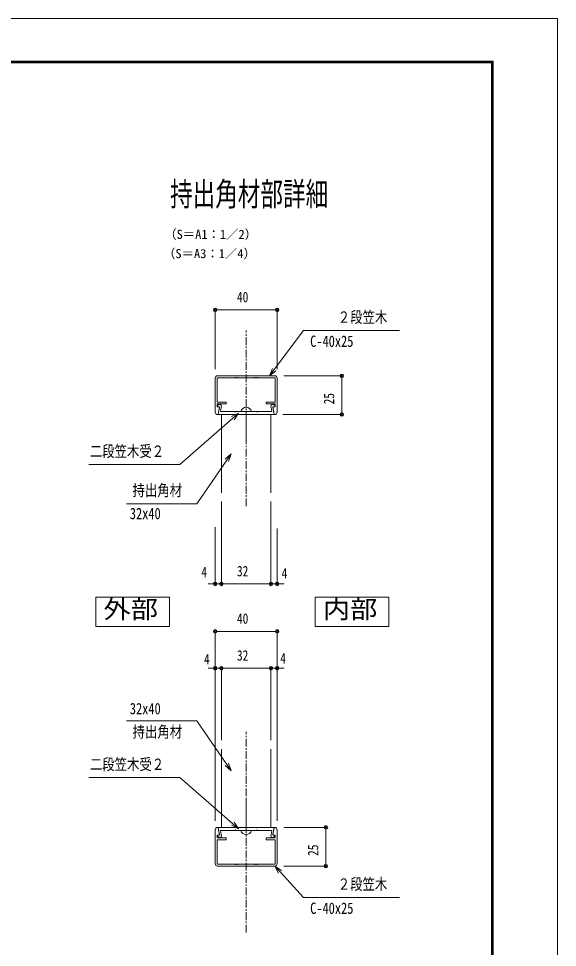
# Model space of a CAD drawing. Units: millimetres, scale not verified, with parts at other scales. Extents: x -3554 to 3554, y -1188 to 1188.
# Drawn here: x -886 to -190, y -12 to 1188 of the extents above; entities that cross this region are included whole.
import ezdxf
from ezdxf.enums import TextEntityAlignment as Align

# ---------------------------------------------------------------- set-up
doc = ezdxf.new("R2010")
doc.units = ezdxf.units.MM
doc.header["$LTSCALE"] = 8
doc.linetypes.add('USER1', pattern=[2, 1.25, -0.25, 0.25, -0.25])
for name, color, linetype, lineweight in [('0-0_0', 7, 'Continuous', 18), ('0-1_DEFPOINTS', 5, 'Continuous', 18), ('0-4_WAKU', 7, 'Continuous', 18), ('0-6_2躯体線', 4, 'Continuous', 18), ('0-7_3中心線', 2, 'USER1', 18), ('0-8_41_U_FF71_U_FF99_U_FF90', 6, 'Continuous', 18), ('0-9_1手摺寸法', 3, 'Continuous', 18), ('0-B_P4-12', 7, 'Continuous', 18)]:
    doc.layers.add(name, color=color, linetype=linetype, lineweight=lineweight)
doc.styles.add('ＭＳ ゴシック', font='')
doc.styles.get('ＭＳ ゴシック').set_extended_font_data('MS Gothic')

msp = doc.modelspace()

# ---------------------------------------------------------------- linework, layer by layer
at = {"layer": '0-0_0'}
for p, q in [((-629.744, 811.864), (-627.444, 811.864)), ((-554.344, 811.864), (-556.644, 811.864)), ((-632.044, 723.666), (-632.044, 679.666)), ((-592.044, 726.666), (-629.044, 726.666)), ((-606.382, 724.48), (-606.644, 724.066)), ((-605.706, 724.48), (-605.444, 724.066)), ((-603.644, 724.066), (-605.444, 724.066)), ((-603.382, 724.48), (-603.644, 724.066)), ((-602.706, 724.48), (-602.444, 724.066)), ((-592.644, 724.066), (-602.444, 724.066)), ((-592.382, 724.48), (-592.644, 724.066)), ((-592.044, 726.666), (-555.044, 726.666)), ((-591.706, 724.48), (-591.444, 724.066)), ((-591.444, 724.066), (-581.644, 724.066)), ((-581.382, 724.48), (-581.644, 724.066)), ((-580.706, 724.48), (-580.444, 724.066)), ((-580.444, 724.066), (-578.644, 724.066)), ((-578.382, 724.48), (-578.644, 724.066)), ((-577.706, 724.48), (-577.444, 724.066)), ((-577.444, 724.066), (-554.644, 724.066)), ((-554.644, 724.066), (-554.644, 692.666)), ((-552.044, 723.666), (-552.044, 679.666)), ((-468.593, 724.366), (-468.593, 722.066)), ((-629.444, 692.666), (-618.044, 692.666)), ((-629.444, 690.266), (-618.044, 690.266)), ((-629.444, 690.266), (-629.444, 686.666)), ((-629.444, 686.666), (-627.176, 686.666)), ((-626.588, 685.948), (-628.377, 677.002)), ((-618.044, 692.666), (-618.044, 690.266)), ((-554.644, 692.666), (-566.044, 692.666)), ((-566.044, 692.666), (-566.044, 690.266)), ((-554.644, 690.266), (-566.044, 690.266)), ((-557.501, 685.948), (-555.711, 677.002)), ((-554.644, 686.666), (-556.912, 686.666)), ((-554.644, 690.266), (-554.644, 686.666)), ((-468.593, 678.966), (-468.593, 681.266)), ((-634.344, 457.904), (-636.644, 457.904)), ((-621.744, 457.904), (-619.444, 457.904)), ((-621.744, 457.904), (-619.444, 457.904)), ((-562.344, 457.904), (-564.644, 457.904)), ((-562.344, 457.904), (-564.644, 457.904)), ((-549.744, 457.904), (-547.444, 457.904)), ((-629.744, 396.647), (-627.444, 396.647)), ((-554.344, 396.647), (-556.644, 396.647)), ((-634.344, 348.992), (-636.644, 348.992)), ((-621.744, 348.992), (-619.444, 348.992)), ((-621.744, 348.992), (-619.444, 348.992)), ((-562.344, 348.992), (-564.644, 348.992)), ((-562.344, 348.992), (-564.644, 348.992)), ((-549.744, 348.992), (-547.444, 348.992)), ((-489.11, 141.219), (-489.11, 138.919)), ((-489.11, 95.819), (-489.11, 98.119))]:
    msp.add_line(p, q, dxfattribs=at)
for points in [[(-561.998, 726.666), (-555.987, 734.657), (-518.1, 785.028), (-393.919, 785.028)], [(-558.128, 736.268), (-561.998, 726.666), (-553.845, 733.047)], [(-606.644, 724.066), (-629.444, 724.066), (-629.444, 692.666)], [(-601.829, 678.534), (-609.363, 671.957), (-677.87, 612.152), (-795.342, 612.152)], [(-607.601, 669.939), (-601.829, 678.534), (-611.125, 673.976)], [(-611.303, 625.775), (-616.967, 617.533), (-655.578, 561.351), (-746.604, 561.351)], [(-614.759, 616.016), (-611.303, 625.775), (-619.175, 619.051)], [(-611.303, 216.499), (-616.967, 224.741), (-655.578, 280.923), (-746.604, 280.923)], [(-619.175, 223.223), (-611.303, 216.499), (-614.759, 226.258)], [(-601.829, 141.651), (-609.363, 148.227), (-677.87, 208.033), (-795.342, 208.033)], [(-611.125, 146.209), (-601.829, 141.651), (-607.601, 150.246)], [(-546.339, 87.915), (-555.044, 93.519), (-550.307, 84.313)], [(-555.044, 93.519), (-548.323, 86.114), (-518.1, 52.814), (-393.919, 52.814)]]:
    msp.add_lwpolyline(points, dxfattribs=at)
for centre, radius in [((-632.044, 811.864), 2.3), ((-632.044, 811.864), 1.15), ((-552.044, 811.864), 2.3), ((-552.044, 811.864), 1.15), ((-468.593, 726.666), 2.3), ((-468.593, 726.666), 1.15), ((-468.593, 676.666), 2.3), ((-468.593, 676.666), 1.15), ((-632.044, 457.904), 2.3), ((-632.044, 457.904), 1.15), ((-624.044, 457.904), 2.3), ((-624.044, 457.904), 2.3), ((-624.044, 457.904), 1.15), ((-624.044, 457.904), 1.15), ((-560.044, 457.904), 2.3), ((-560.044, 457.904), 2.3), ((-560.044, 457.904), 1.15), ((-560.044, 457.904), 1.15), ((-552.044, 457.904), 2.3), ((-552.044, 457.904), 1.15), ((-632.044, 396.647), 2.3), ((-632.044, 396.647), 1.15), ((-552.044, 396.647), 2.3), ((-552.044, 396.647), 1.15), ((-632.044, 348.992), 2.3), ((-632.044, 348.992), 1.15), ((-624.044, 348.992), 2.3), ((-624.044, 348.992), 2.3), ((-624.044, 348.992), 1.15), ((-624.044, 348.992), 1.15), ((-560.044, 348.992), 2.3), ((-560.044, 348.992), 2.3), ((-560.044, 348.992), 1.15), ((-560.044, 348.992), 1.15), ((-552.044, 348.992), 2.3), ((-552.044, 348.992), 1.15), ((-489.11, 143.519), 2.3), ((-489.11, 143.519), 1.15), ((-489.11, 93.519), 2.3), ((-489.11, 93.519), 1.15)]:
    msp.add_circle(centre, radius, dxfattribs=at)
for centre, radius, start, end in [((-629.044, 723.666), 3, 90, 180), ((-606.044, 724.266), 0.4, 32.33353, 147.66647), ((-603.044, 724.266), 0.4, 32.33353, 147.66647), ((-592.044, 724.266), 0.4, 90, 147.66647), ((-592.044, 724.266), 0.4, 32.33353, 90), ((-581.044, 724.266), 0.4, 32.33353, 147.66647), ((-578.044, 724.266), 0.4, 32.33353, 147.66647), ((-555.044, 723.666), 3, 0, 90), ((-627.176, 686.066), 0.6, 348.69007, 90), ((-556.912, 686.066), 0.6, 90, 191.30993), ((-629.044, 679.666), 3, 180, 276.07138), ((-628.769, 677.08), 0.4, 276.07138, 348.69007), ((-555.319, 677.08), 0.4, 191.30993, 263.92862), ((-555.044, 679.666), 3, 263.92862, 0)]:
    msp.add_arc(centre, radius, start, end, dxfattribs=at)
at = {"layer": '0-1_DEFPOINTS'}
for p, q in [((-190.142, 1188), (-3554.142, 1188)), ((-190.142, -1188), (-190.142, 1188))]:
    msp.add_line(p, q, dxfattribs=at)
at = {"layer": '0-4_WAKU'}
for p, q in [((-272.942, 1133.2), (-3475.342, 1133.2)), ((-273.542, 1132.6), (-3474.742, 1132.6)), ((-274.142, 1132), (-3474.142, 1132)), ((-274.742, 1131.4), (-3473.542, 1131.4)), ((-275.342, 1130.8), (-3472.942, 1130.8)), ((-275.342, -1126.8), (-275.342, 1130.8)), ((-274.742, -1127.4), (-274.742, 1131.4)), ((-274.142, -1128), (-274.142, 1132)), ((-273.542, -1128.6), (-273.542, 1132.6)), ((-272.942, -1129.2), (-272.942, 1133.2))]:
    msp.add_line(p, q, dxfattribs=at)
at = {"layer": '0-6_2躯体線'}
for p, q in [((-585.244, 680.666), (-598.844, 680.666)), ((-592.044, 680.666), (-592.044, 639.577)), ((-592.044, 139.519), (-592.044, 180.607)), ((-585.244, 139.519), (-598.844, 139.519))]:
    msp.add_line(p, q, dxfattribs=at)
for centre, start, end in [((-592.044, 679.087), 13.06705, 166.93295), ((-592.044, 141.097), 193.06705, 346.93295)]:
    msp.add_arc(centre, 6.981, start, end, dxfattribs=at)
at = {"layer": '0-7_3中心線'}
for p, q in [((-592.044, 558.422), (-592.044, 785.154)), ((-592.044, 7.85), (-592.044, 266.853))]:
    msp.add_line(p, q, dxfattribs=at)
at = {"layer": '0-8_41_U_FF71_U_FF99_U_FF90'}
for p, q in [((-628.944, 687.166), (-628.944, 686.666)), ((-626.444, 686.666), (-628.944, 686.666)), ((-628.338, 677.144), (-626.444, 686.666)), ((-625.333, 680.666), (-624.294, 685.89)), ((-558.755, 680.666), (-559.794, 685.89)), ((-557.644, 686.666), (-555.144, 686.666)), ((-555.751, 677.144), (-557.644, 686.666)), ((-555.144, 687.166), (-555.144, 686.666)), ((-627.945, 676.666), (-556.143, 676.666)), ((-606.644, 680.666), (-625.333, 680.666)), ((-624.044, 575.632), (-624.044, 676.666)), ((-606.382, 680.252), (-606.644, 680.666)), ((-605.706, 680.252), (-605.444, 680.666)), ((-592.644, 680.666), (-605.444, 680.666)), ((-592.382, 680.252), (-592.644, 680.666)), ((-591.706, 680.252), (-591.444, 680.666)), ((-591.444, 680.666), (-578.644, 680.666)), ((-578.382, 680.252), (-578.644, 680.666)), ((-577.706, 680.252), (-577.444, 680.666)), ((-577.444, 680.666), (-558.755, 680.666)), ((-560.044, 575.632), (-560.044, 676.666)), ((-624.044, 244.553), (-624.044, 143.519)), ((-560.044, 244.553), (-560.044, 143.519)), ((-632.044, 96.519), (-632.044, 140.519)), ((-629.644, 129.919), (-629.644, 133.519)), ((-629.644, 133.519), (-627.176, 133.519)), ((-629.044, 143.519), (-628.772, 143.519)), ((-626.444, 133.519), (-628.944, 133.519)), ((-628.944, 133.019), (-628.944, 133.519)), ((-628.38, 143.197), (-626.588, 134.237)), ((-628.338, 143.041), (-626.444, 133.519)), ((-627.945, 143.519), (-556.143, 143.519)), ((-606.644, 139.519), (-625.333, 139.519)), ((-625.333, 139.519), (-624.294, 134.295)), ((-606.382, 139.933), (-606.644, 139.519)), ((-605.706, 139.933), (-605.444, 139.519)), ((-592.644, 139.519), (-605.444, 139.519)), ((-592.382, 139.933), (-592.644, 139.519)), ((-591.706, 139.933), (-591.444, 139.519)), ((-591.444, 139.519), (-578.644, 139.519)), ((-578.382, 139.933), (-578.644, 139.519)), ((-577.706, 139.933), (-577.444, 139.519)), ((-577.444, 139.519), (-558.755, 139.519)), ((-558.755, 139.519), (-559.794, 134.295)), ((-555.751, 143.041), (-557.644, 133.519)), ((-557.644, 133.519), (-555.144, 133.519)), ((-555.708, 143.197), (-557.501, 134.237)), ((-554.444, 133.519), (-556.912, 133.519)), ((-555.044, 143.519), (-555.316, 143.519)), ((-555.144, 133.019), (-555.144, 133.519)), ((-554.444, 129.919), (-554.444, 133.519)), ((-552.044, 96.519), (-552.044, 140.519)), ((-629.644, 129.919), (-618.044, 129.919)), ((-629.444, 96.119), (-629.444, 127.519)), ((-629.444, 127.519), (-618.044, 127.519)), ((-618.044, 127.519), (-618.044, 129.919)), ((-566.044, 127.519), (-566.044, 129.919)), ((-554.444, 129.919), (-566.044, 129.919)), ((-554.644, 127.519), (-566.044, 127.519)), ((-554.644, 96.119), (-554.644, 127.519)), ((-606.644, 96.119), (-629.444, 96.119)), ((-606.382, 95.705), (-606.644, 96.119)), ((-605.706, 95.705), (-605.444, 96.119)), ((-603.644, 96.119), (-605.444, 96.119)), ((-603.382, 95.705), (-603.644, 96.119)), ((-602.706, 95.705), (-602.444, 96.119)), ((-592.644, 96.119), (-602.444, 96.119)), ((-592.382, 95.705), (-592.644, 96.119)), ((-591.706, 95.705), (-591.444, 96.119)), ((-591.444, 96.119), (-581.644, 96.119)), ((-581.382, 95.705), (-581.644, 96.119)), ((-580.706, 95.705), (-580.444, 96.119)), ((-580.444, 96.119), (-578.644, 96.119)), ((-578.382, 95.705), (-578.644, 96.119)), ((-577.706, 95.705), (-577.444, 96.119)), ((-577.444, 96.119), (-554.644, 96.119)), ((-592.044, 93.519), (-629.044, 93.519)), ((-592.044, 93.519), (-555.044, 93.519))]:
    msp.add_line(p, q, dxfattribs=at)
for centre, radius, start, end in [((-626.444, 687.166), 2.5, 329.316, 180), ((-557.644, 687.166), 2.5, 0, 210.684), ((-627.945, 677.066), 0.4, 168.75307, 270), ((-606.044, 680.466), 0.4, 212.33353, 270), ((-606.044, 680.466), 0.4, 270, 327.66647), ((-592.044, 680.466), 0.4, 212.33353, 270), ((-592.044, 680.466), 0.4, 270, 327.66647), ((-578.044, 680.466), 0.4, 212.33353, 270), ((-578.044, 680.466), 0.4, 270, 327.66647), ((-556.143, 677.066), 0.4, 270, 11.24693), ((-629.044, 140.519), 3, 90, 180), ((-626.444, 133.019), 2.5, 180, 30.684), ((-628.772, 143.119), 0.4, 11.30993, 90), ((-627.945, 143.119), 0.4, 90, 191.24693), ((-627.176, 134.119), 0.6, 270, 11.30993), ((-606.044, 139.719), 0.4, 90, 147.66647), ((-606.044, 139.719), 0.4, 32.33353, 90), ((-592.044, 139.719), 0.4, 90, 147.66647), ((-592.044, 139.719), 0.4, 32.33353, 90), ((-578.044, 139.719), 0.4, 90, 147.66647), ((-578.044, 139.719), 0.4, 32.33353, 90), ((-557.644, 133.019), 2.5, 149.316, 0), ((-556.912, 134.119), 0.6, 168.69007, 270), ((-556.143, 143.119), 0.4, 348.75307, 90), ((-555.316, 143.119), 0.4, 90, 168.69007), ((-555.044, 140.519), 3, 0, 90), ((-629.044, 96.519), 3, 180, 270), ((-555.044, 96.519), 3, 270, 0), ((-606.044, 95.919), 0.4, 212.33353, 327.66647), ((-603.044, 95.919), 0.4, 212.33353, 327.66647), ((-592.044, 95.919), 0.4, 212.33353, 270), ((-592.044, 95.919), 0.4, 270, 327.66647), ((-581.044, 95.919), 0.4, 212.33353, 327.66647), ((-578.044, 95.919), 0.4, 212.33353, 327.66647)]:
    msp.add_arc(centre, radius, start, end, dxfattribs=at)
at = {"layer": '0-9_1手摺寸法'}
for p, q in [((-632.044, 735.166), (-632.044, 811.864)), ((-556.644, 811.864), (-627.444, 811.864)), ((-552.044, 735.166), (-552.044, 811.864)), ((-543.544, 726.666), (-468.593, 726.666)), ((-468.593, 722.066), (-468.593, 681.266)), ((-544.65, 676.666), (-468.593, 676.666)), ((-624.044, 564.132), (-624.044, 457.904)), ((-624.044, 564.132), (-624.044, 457.904)), ((-560.044, 564.132), (-560.044, 457.904)), ((-560.044, 564.132), (-560.044, 457.904)), ((-632.044, 531.21), (-632.044, 457.904)), ((-552.044, 529.663), (-552.044, 457.904)), ((-636.644, 457.904), (-641.244, 457.904)), ((-624.044, 457.904), (-632.044, 457.904)), ((-564.644, 457.904), (-619.444, 457.904)), ((-619.444, 457.904), (-614.844, 457.904)), ((-564.644, 457.904), (-569.244, 457.904)), ((-552.044, 457.904), (-560.044, 457.904)), ((-547.444, 457.904), (-542.844, 457.904)), ((-632.044, 152.019), (-632.044, 396.647)), ((-556.644, 396.647), (-627.444, 396.647)), ((-552.044, 152.019), (-552.044, 396.647)), ((-636.644, 348.992), (-641.244, 348.992)), ((-632.044, 152.019), (-632.044, 348.992)), ((-624.044, 348.992), (-632.044, 348.992)), ((-624.044, 256.053), (-624.044, 348.992)), ((-624.044, 256.053), (-624.044, 348.992)), ((-564.644, 348.992), (-619.444, 348.992)), ((-619.444, 348.992), (-614.844, 348.992)), ((-564.644, 348.992), (-569.244, 348.992)), ((-560.044, 256.053), (-560.044, 348.992)), ((-552.044, 348.992), (-560.044, 348.992)), ((-560.044, 256.053), (-560.044, 348.992)), ((-552.044, 152.019), (-552.044, 348.992)), ((-547.444, 348.992), (-542.844, 348.992)), ((-543.544, 143.519), (-489.11, 143.519)), ((-489.11, 138.919), (-489.11, 98.119)), ((-543.544, 93.519), (-489.11, 93.519))]:
    msp.add_line(p, q, dxfattribs=at)
at = {"layer": '0-B_P4-12'}
for p, q in [((-786.381, 440.87), (-786.381, 402.859)), ((-503.161, 440.87), (-503.161, 402.859))]:
    msp.add_line(p, q, dxfattribs=at)
for points in [[(-786.381, 402.859), (-691.055, 402.859), (-691.055, 440.87), (-786.381, 440.87)], [(-503.161, 402.859), (-407.835, 402.859), (-407.835, 440.87), (-503.161, 440.87)]]:
    msp.add_lwpolyline(points, dxfattribs=at)

# ---------------------------------------------------------------- texts
at = {"layer": '0-0_0', "style": 'ＭＳ ゴシック'}
for s, height, width, p in [('持出角材部詳細', 30.55, 0.7, (-690.346, 936.924)), ('２段笠木 ', 14.66, 0.8, (-473.822, 790.73)), ('C-40x25', 14.66, 0.8, (-509.434, 759.61)), ('二段笠木受２', 14.66, 0.8, (-793.948, 617.612)), ('持出角材', 14.66, 0.8, (-738.762, 567.054)), ('32x40', 14.66, 0.8, (-742.265, 537.121)), ('32x40', 14.66, 0.8, (-742.265, 285.153)), ('持出角材', 14.66, 0.8, (-738.762, 255.22)), ('二段笠木受２', 14.66, 0.8, (-793.948, 213.203)), ('２段笠木 ', 14.66, 0.8, (-473.822, 58.517)), ('C-40x25', 14.66, 0.8, (-509.434, 27.397))]:
    msp.add_text(s, height=height, dxfattribs=dict(at, width=width)).set_placement(p, align=Align.BOTTOM_LEFT)
for s, p in [('（S＝A1：1／2）', (-697.877, 900.014)), ('（S＝A3：1／4）', (-699.401, 875.107))]:
    msp.add_text(s, height=11.73, dxfattribs=at).set_placement(p, align=Align.BOTTOM_LEFT)
at = {"layer": '0-9_1手摺寸法', "color": 7, "style": 'ＭＳ ゴシック', "width": 0.8}
for s, p in [('40', (-603.96, 817.614)), ('32', (-603.96, 463.654)), ('4', (-649.845, 462.505)), ('4', (-546.267, 460.876)), ('40', (-603.96, 402.397)), ('32', (-603.96, 354.742)), ('4', (-646.501, 349.995)), ('4', (-548.101, 350.951))]:
    msp.add_text(s, height=13.49, dxfattribs=at).set_placement(p, align=Align.BOTTOM_LEFT)
for p in [(-474.343, 689.749), (-494.86, 106.603)]:
    msp.add_text('25', height=13.49, rotation=90, dxfattribs=at).set_placement(p, align=Align.BOTTOM_LEFT)
at = {"layer": '0-B_P4-12', "style": 'ＭＳ ゴシック', "width": 1.1}
for s, p in [('外部', (-776.321, 406.492)), ('内部', (-493.102, 406.492))]:
    msp.add_text(s, height=23.46, dxfattribs=at).set_placement(p, align=Align.BOTTOM_LEFT)

doc.saveas('drawing.dxf')
